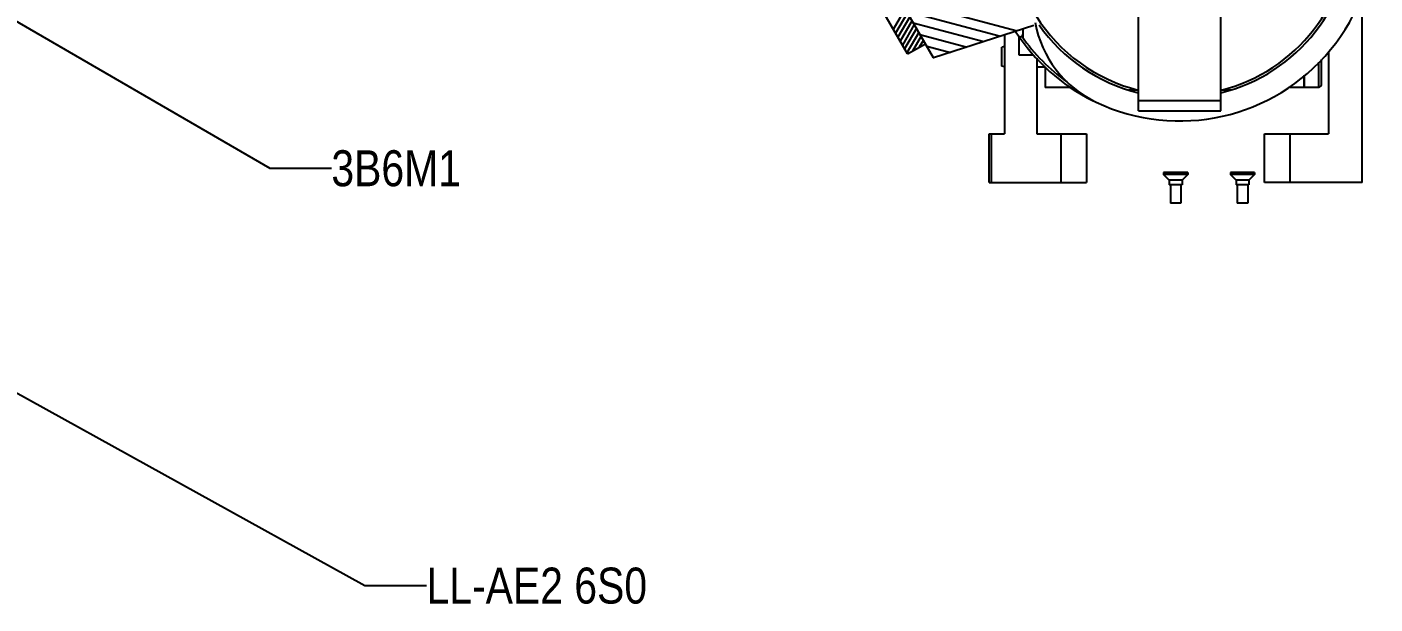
# Model space of a CAD drawing. Header units: millimetres. Extents: x 0 to 841, y 0 to 594.
# Drawn here: x 356.7 to 487.8, y 202.5 to 258.6 of the extents above; entities that cross this region are included whole.
import ezdxf

# ---------------------------------------------------------------- set-up
doc = ezdxf.new("R2010")
doc.units = ezdxf.units.MM
doc.header["$LTSCALE"] = 46.255
doc.layers.get('0').update_dxf_attribs({"linetype": 'CONTINUOUS'})
doc.layers.add('AXIS', color=7, linetype='CONTINUOUS')
doc.layers.add('NOTE', color=7, linetype='CONTINUOUS')
doc.styles.get("Standard").update_dxf_attribs({"font": 'txt', "width": 0.85})
doc.styles.add('TEXTSTYLE_2', font='txt', dxfattribs={"width": 0.85})
doc.dimstyles.get("Standard").update_dxf_attribs({"dimtxt": 3.5, "dimasz": 3.5, "dimexe": 1.5, "dimexo": 1, "dimtad": 1, "dimtxsty": 'STANDARD', "dimblk": '_FILLED', "dimblk1": '_FILLED', "dimblk2": '_FILLED', "dimcen": 0.09, "dimadec": 0, "dimazin": 0, "dimtol": 1, "dimtp": 0.01, "dimtm": 0.01, "dimtfac": 1, "dimtofl": 0, "dimtmove": 0, "dimatfit": 3, "dimldrblk": '_FILLED', "dimfxl": 1, "dimtolj": 1, "dimarcsym": 0})

# ---------------------------------------------------------------- blocks, each defined once
blk = doc.blocks.new('_FILLED')
at = {"color": 0, "linetype": 'BYBLOCK'}
blk.add_solid([(0, 0), (-1, 0.214), (-1, -0.214)], dxfattribs=at)

msp = doc.modelspace()

# ---------------------------------------------------------------- linework, layer by layer
at = {"color": 7, "linetype": 'CONTINUOUS'}
for p, q in [((444.9, 255.62), (425.57, 289.09)), ((442.36, 256.01), (423.84, 288.09)), ((464.84, 250.49), (464.84, 280.74)), ((472.84, 250.49), (472.84, 280.74)), ((486.58, 243.49), (486.58, 261.77)), ((454.65, 258.79), (444.9, 255.62)), ((453.59, 258.45), (453.59, 257.59)), ((451.79, 257.86), (451.79, 248.24)), ((453.19, 257.75), (453.19, 255.94)), ((442.36, 256.01), (444.1, 257.01)), ((451.79, 256.73), (451.54, 256.66)), ((451.54, 254.83), (451.54, 256.66)), ((453.19, 255.94), (454.63, 255.94)), ((483.33, 256.24), (483.33, 248.24)), ((451.79, 254.76), (451.54, 254.83)), ((454.94, 255.61), (454.94, 248.24)), ((455.74, 254.74), (454.94, 254.74)), ((455.74, 254.75), (455.74, 252.74)), ((482.39, 252.74), (482.39, 255.21)), ((482.64, 252.99), (482.64, 255.48)), ((464.84, 252.49), (463.89, 252.49)), ((473.8, 252.49), (472.84, 252.49)), ((482.39, 252.74), (480.99, 252.74)), ((482.64, 252.99), (482.39, 252.74)), ((464.84, 251.49), (472.84, 251.49)), ((464.84, 250.49), (472.84, 250.49)), ((450.29, 248.24), (451.79, 248.24)), ((450.29, 243.49), (450.29, 248.24)), ((450.54, 243.49), (450.54, 248.24)), ((454.94, 248.24), (459.79, 248.24)), ((457.29, 248.24), (457.29, 243.49)), ((459.79, 248.24), (459.79, 243.49)), ((477.08, 248.24), (483.33, 248.24)), ((477.08, 243.49), (477.08, 248.24)), ((479.58, 243.49), (479.58, 248.24)), ((469.62, 244.49), (467.27, 244.49)), ((467.27, 244.49), (467.27, 244.29)), ((469.62, 244.29), (467.27, 244.29)), ((467.82, 243.74), (467.27, 244.29)), ((469.62, 244.29), (469.07, 243.74)), ((469.62, 244.49), (469.62, 244.29)), ((476.12, 244.49), (473.77, 244.49)), ((473.77, 244.49), (473.77, 244.29)), ((476.12, 244.29), (473.77, 244.29)), ((474.32, 243.74), (473.77, 244.29)), ((476.12, 244.29), (475.57, 243.74)), ((476.12, 244.49), (476.12, 244.29)), ((450.29, 243.49), (459.79, 243.49)), ((469.07, 243.74), (467.82, 243.74)), ((467.82, 243.74), (467.82, 243.29)), ((469.07, 243.29), (467.82, 243.29)), ((467.93, 243.29), (467.93, 241.49)), ((468.96, 243.29), (468.96, 241.49)), ((469.07, 243.74), (469.07, 243.29)), ((475.57, 243.74), (474.32, 243.74)), ((474.32, 243.74), (474.32, 243.29)), ((475.57, 243.29), (474.32, 243.29)), ((474.43, 243.29), (474.43, 241.49)), ((475.46, 243.29), (475.46, 241.49)), ((475.57, 243.74), (475.57, 243.29)), ((486.58, 243.49), (477.08, 243.49)), ((468.96, 241.49), (467.93, 241.49)), ((475.46, 241.49), (474.43, 241.49))]:
    msp.add_line(p, q, dxfattribs=at)
at = {"color": 2, "linetype": 'CONTINUOUS'}
for p, q in [((442.14, 260.4), (440.98, 258.4)), ((442.36, 260.02), (441.2, 258.02)), ((442.63, 260.08), (451.4, 257.73)), ((443.76, 260.74), (453.02, 258.26)), ((442.58, 259.64), (441.42, 257.64)), ((442.8, 259.26), (441.64, 257.26)), ((443.02, 258.88), (441.86, 256.88)), ((443.24, 258.5), (442.08, 256.5)), ((442.92, 259.05), (449.78, 257.21)), ((443.46, 258.11), (442.3, 256.11)), ((443.68, 257.73), (442.84, 256.28)), ((443.9, 257.35), (443.5, 256.66)), ((443.57, 257.91), (448.16, 256.68)), ((444.23, 256.77), (446.54, 256.15)), ((444.89, 255.64), (444.92, 255.63))]:
    msp.add_line(p, q, dxfattribs=at)
at = {"color": 7, "linetype": 'CONTINUOUS'}
for centre, radius, start, end in [((468.84, 268.49), 19, 244.6949, 36.5094), ((468.84, 268.49), 16.75, 283.8274, 360), ((468.84, 268.49), 16.5, 284.1412, 360), ((468.84, 268.49), 16.5, 212.1412, 255.8588), ((465.3, 260.99), 10.7, 190.3794, 244.6949), ((468.84, 268.49), 16.75, 215.2106, 256.1521), ((468.84, 268.49), 19, 212.7795, 243.6798), ((453.34, 257.94), 0.25, 214.2422, 360), ((468.84, 268.49), 18.75, 215.0061, 234.1143)]:
    msp.add_arc(centre, radius, start, end, dxfattribs=at)
at = {"layer": 'AXIS', "color": 7, "linetype": 'CONTINUOUS'}
for p, q in [((480.95, 252.74), (480.95, 253.91)), ((480.99, 252.74), (480.99, 253.94)), ((458.26, 252.74), (455.74, 252.74)), ((480.95, 252.74), (479.42, 252.74)), ((482.39, 252.74), (480.99, 252.74))]:
    msp.add_line(p, q, dxfattribs=at)

# ---------------------------------------------------------------- texts
at = {"layer": 'NOTE', "color": 2, "linetype": 'CONTINUOUS', "char_height": 3.5, "attachment_point": 1, "line_spacing_factor": 0.9, "style": 'TEXTSTYLE_2'}
for s, insert, width in [('3B6M1', (386.31, 246.64), 19.3375), ('LL-AE2 6S0', (395.57, 206.03), 39.6047)]:
    msp.add_mtext(s, dxfattribs=dict(at, insert=insert, width=width))

# ---------------------------------------------------------------- leaders
at = {"layer": 'NOTE', "color": 2, "linetype": 'CONTINUOUS'}
for points in [[(348.73, 263.22), (380.31, 244.89), (386.31, 244.89)], [(304.75, 251.2), (389.57, 204.28), (395.57, 204.28)]]:
    msp.add_leader(points, dimstyle='STANDARD', override={"dimtad": 0, "dimldrblk": 'DOT'}, dxfattribs=at)

doc.saveas('drawing.dxf')
